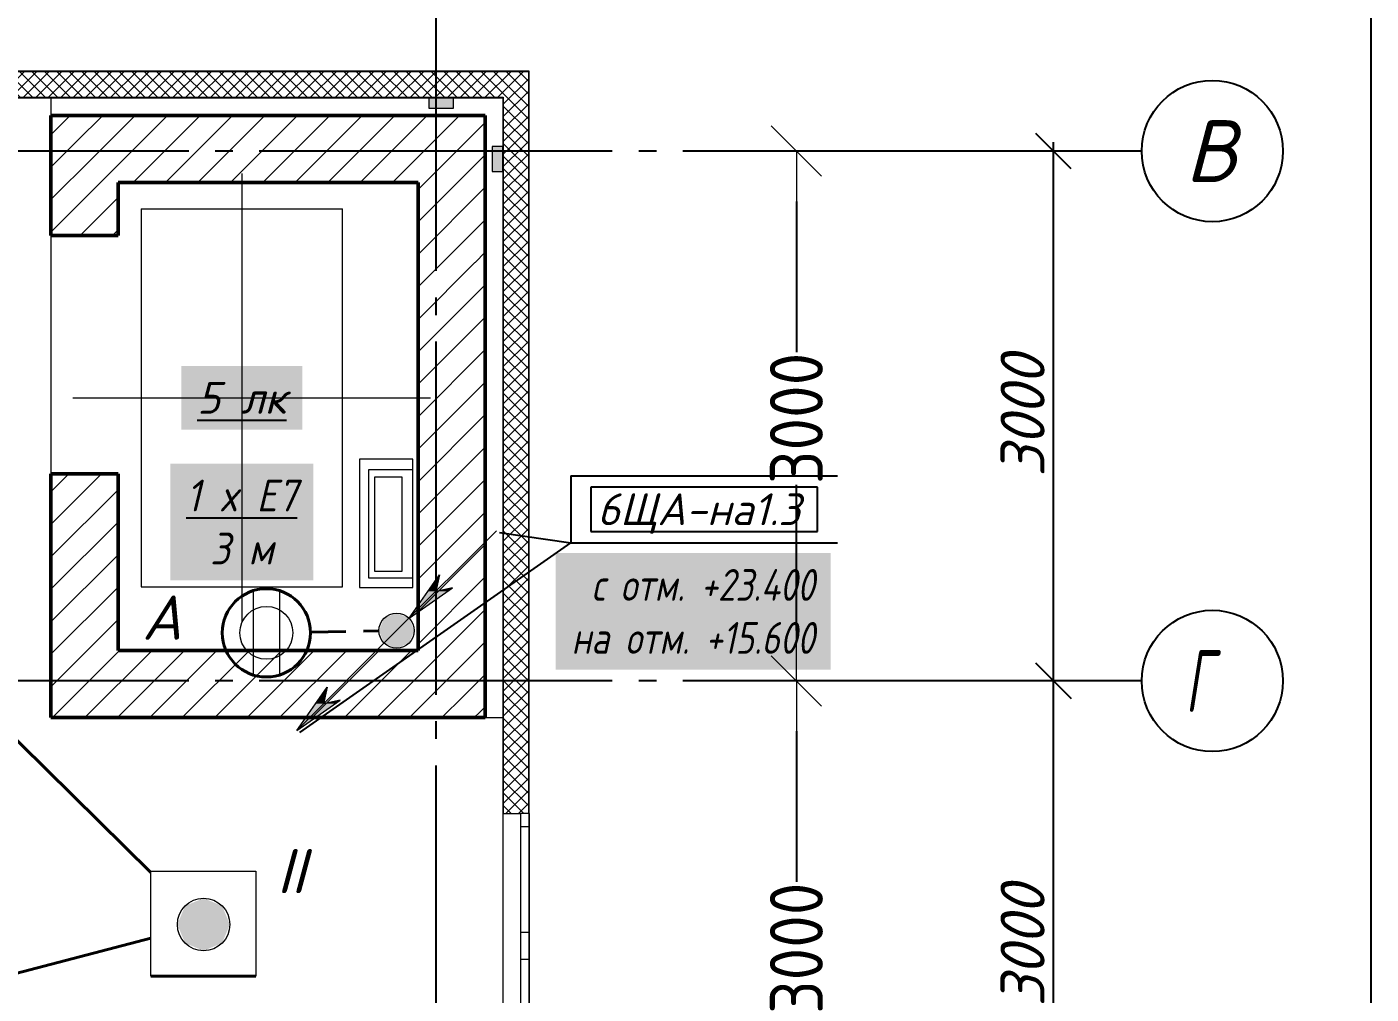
# Model space of a CAD drawing. Header units: millimetres. Extents: x 0 to 1093, y 0 to 420.
# Drawn here: x 561 to 637.2, y 261.9 to 316.6 of the extents above; entities that cross this region are included whole.
import ezdxf

# ---------------------------------------------------------------- set-up
doc = ezdxf.new("R2010")
doc.units = ezdxf.units.MM
for name, pattern in [('JIS_02_2.0', [3, 2, -1]), ('ГОСТ 2.303 5', [24, 20, -1.5, 1, -1.5]), ('СПКБ-0000-000-АР#006$0$Ashe', [300, 200, -100])]:
    doc.linetypes.add(name, pattern=pattern)
for name, color, linetype in [('Viewport1ForCustomObjects_0', 7, 'Continuous'), ('Viewport2ForCustomObjects_0', 7, 'Continuous'), ('СПКБ-0000-000-АР#006$0$Двери ArchiCAD', 7, 'Continuous'), ('СПКБ-0000-000-АР#006$0$Окна ArchiCAD', 7, 'Continuous'), ('СПКБ-0000-000-АР#006$0$Перекрытие новые', 7, 'Continuous'), ('СПКБ-0000-000-АР#006$0$Стены', 7, 'Continuous'), ('СПКБ-0000-000-АР#006$0$Фахверк', 7, 'Continuous'), ('Строительные оси', 7, 'Continuous'), ('ЭО_АВАРИЙНОЕ ОСВЕЩЕНИЕ', 7, 'Continuous'), ('ЭО_РАБОЧЕЕ ОСВЕЩЕНИЕ', 7, 'Continuous'), ('ЭС', 7, 'Continuous')]:
    doc.layers.add(name, color=color, linetype=linetype)
for name, color, linetype, lineweight, true_color in [('СПКБ-0000-000-АР#006$0$Двери ArchiCAD_Ном._пера__58', 7, 'Continuous', 50, 0xdf0000), ('СПКБ-0000-000-АР#006$0$Окна ArchiCAD_Ном._пера__68', 7, 'Continuous', 20, 0xfd4435), ('СПКБ-0000-000-АР#006$0$Перекрытие новые_Ном._пера__161', 7, 'Continuous', 13, 0xe11606), ('СПКБ-0000-000-АР#006$0$Стены_Ном._пера__58', 7, 'Continuous', 50, 0xdf0000), ('СПКБ-0000-000-АР#006$0$Стены_Ном._пера__68', 7, 'Continuous', 20, 0xfd4435), ('СПКБ-0000-000-АР#006$0$Фахверк_Ном._пера__102', 7, 'Continuous', 13, 0xcccccc)]:
    doc.layers.add(name, color=color, linetype=linetype, lineweight=lineweight, true_color=true_color)
for name, color, linetype, lineweight in [('СПКБ-0000-000-АР#006$0$Лифты_Ном._пера__120', 7, 'Continuous', 13), ('СПКБ-0000-000-АР#006$0$Лифты_Ном._пера__20', 1, 'Continuous', 20), ('СПКБ-0000-000-АР#006$0$Окна ArchiCAD_Ном._пера__6', 5, 'Continuous', 9), ('СПКБ-0000-000-АР#006$0$Стены_Ном._пера__20', 1, 'Continuous', 20), ('СПКБ-0000-000-АР#006$0$Фахверк_Ном._пера__1', 7, 'Continuous', 13)]:
    doc.layers.add(name, color=color, linetype=linetype, lineweight=lineweight)
doc.styles.add('1.8', font='isocpeui.ttf', dxfattribs={"height": 1.8})
doc.styles.add('2.5', font='isocpeui.ttf')
doc.styles.add('CustomTextStyle37', font='isocpeui.ttf', dxfattribs={"width": 0.592798, "height": 3.5})
doc.styles.add('CustomTextStyle43', font='isocpeui.ttf', dxfattribs={"width": 0.987755, "height": 3.5})
doc.styles.add('CustomTextStyle79', font='isocpeui.ttf', dxfattribs={"width": 0.987755, "height": 1.8})
doc.styles.add('СПКБ-0000-000-АР#006$0$СГЕНЕРИР_СТИЛЬ_3', font='isocp.shx')
doc.dimstyles.new('ISO-100', dxfattribs={"dimtxt": 2.5, "dimasz": 2, "dimexe": 0.5, "dimexo": 0.5, "dimgap": 0.5, "dimtad": 1, "dimdec": 0, "dimlfac": 100, "dimzin": 0, "dimdsep": 46, "dimtxsty": '2.5', "dimblk": 'OBLIQUE', "dimcen": 0, "dimdle": 0.5, "dimclrd": 3, "dimclre": 3, "dimadec": 0, "dimazin": 0, "dimtfac": 1, "dimtdec": 0, "dimtmove": 0, "dimatfit": 1, "dimfxl": 1, "dimtolj": 1, "dimtzin": 0, "dimlwd": -1, "dimarcsym": 0})
doc.dimstyles.new('СПКБ-0000-000-АР#006$0$СГЕНЕРИР_СТИЛЬ__2', dxfattribs={"dimtxt": 300, "dimasz": 285, "dimexe": 0.18, "dimexo": 0, "dimgap": 0.09, "dimtad": 1, "dimdec": 0, "dimzin": 0, "dimdsep": 46, "dimtxsty": 'СПКБ-0000-000-АР#006$0$СГЕНЕРИР_СТИЛЬ_3', "dimblk": 'СПКБ-0000-000-АР#006$0$ARROWHEAD_6', "dimblk1": 'СПКБ-0000-000-АР#006$0$ARROWHEAD_6', "dimblk2": 'СПКБ-0000-000-АР#006$0$ARROWHEAD_6', "dimcen": 0.09, "dimclrd": 256, "dimclre": 256, "dimclrt": 6, "dimadec": 0, "dimazin": 0, "dimtfac": 1, "dimtdec": 4, "dimtmove": 0, "dimatfit": 3, "dimfxl": 1, "dimtolj": 1, "dimtzin": 0, "dimarcsym": 0})
pattern_1 = [(45, (0, 0), (-35.35534, 35.35534), []), (135, (0, 0), (35.35534, 35.35534), [])]
pattern_2 = [(45, (0, 0), (-91.9239, 91.9239), [])]

# ---------------------------------------------------------------- blocks, each defined once
blk = doc.blocks.new('_Oblique')
at = {"color": 0, "linetype": 'ByBlock', "lineweight": -2}
blk.add_line((-0.5, -0.5), (0.5, 0.5), dxfattribs=at)
blk = doc.blocks.new('*D365')
at = {"layer": 'Defpoints', "color": 0, "ltscale": 100, "transparency": 16777216}
for p in [(619.188, 279.586), (624.188, 279.586), (624.188, 249.586)]:
    blk.add_point(p, dxfattribs=at)
at = {"layer": 'Строительные оси', "color": 3, "lineweight": -2, "ltscale": 100, "transparency": 16777216}
for p, q in [((623.688, 279.586), (618.688, 279.586)), ((623.688, 249.586), (618.688, 249.586))]:
    blk.add_line(p, q, dxfattribs=at)
at = {"layer": 'Строительные оси', "color": 3, "ltscale": 100, "transparency": 16777216}
blk.add_line((619.188, 249.086), (619.188, 280.086), dxfattribs=at)
at = {"layer": 'Строительные оси', "color": 3, "ltscale": 100, "transparency": 16777216, "xscale": 2, "yscale": 2, "zscale": 2}
for p, rotation in [((619.188, 279.586), 90), ((619.188, 249.586), 270)]:
    blk.add_blockref('_Oblique', p, dxfattribs=dict(at, rotation=rotation))
at = {"layer": 'Строительные оси', "color": 0, "ltscale": 100, "transparency": 16777216, "insert": (617.438, 264.586), "char_height": 2.5, "attachment_point": 5, "rotation": 90, "style": '2.5'}
blk.add_mtext('\\A1;3000', dxfattribs=at)
blk = doc.blocks.new('*D366')
at = {"layer": 'Defpoints', "color": 0, "ltscale": 100, "transparency": 16777216}
for p in [(619.188, 309.586), (624.188, 309.586), (624.188, 279.586)]:
    blk.add_point(p, dxfattribs=at)
at = {"layer": 'Строительные оси', "color": 3, "ltscale": 100, "transparency": 16777216}
blk.add_line((619.188, 279.086), (619.188, 310.086), dxfattribs=at)
at = {"layer": 'Строительные оси', "color": 3, "lineweight": -2, "ltscale": 100, "transparency": 16777216}
for p, q in [((623.688, 309.586), (618.688, 309.586)), ((623.688, 279.586), (618.688, 279.586))]:
    blk.add_line(p, q, dxfattribs=at)
at = {"layer": 'Строительные оси', "color": 3, "ltscale": 100, "transparency": 16777216, "xscale": 2, "yscale": 2, "zscale": 2}
for p, rotation in [((619.188, 309.586), 90), ((619.188, 279.586), 270)]:
    blk.add_blockref('_Oblique', p, dxfattribs=dict(at, rotation=rotation))
at = {"layer": 'Строительные оси', "color": 0, "ltscale": 100, "transparency": 16777216, "insert": (617.438, 294.586), "char_height": 2.5, "attachment_point": 5, "rotation": 90, "style": '2.5'}
blk.add_mtext('\\A1;3000', dxfattribs=at)
blk = doc.blocks.new('*E373')
at = {"layer": 'Строительные оси', "color": 3, "linetype": 'ГОСТ 2.303 5', "lineweight": 25}
for p, q in [((246.431, 202.072), (246.431, -45.143)), ((280.431, 188.857), (-283.569, 188.857)), ((286.431, 188.857), (280.431, 188.857)), ((280.431, 158.857), (-283.569, 158.857)), ((286.431, 158.857), (280.431, 158.857))]:
    blk.add_line(p, q, dxfattribs=at)
at = {"layer": 'Строительные оси', "color": 3, "linetype": 'Continuous', "lineweight": 25}
for centre in [(290.431, 188.857), (290.431, 158.857)]:
    blk.add_circle(centre, 4, dxfattribs=at)
at = {"layer": 'ЭО_АВАРИЙНОЕ ОСВЕЩЕНИЕ', "color": 7, "lineweight": 0}
for p, q in [((249.87, 167.359), (244.213, 161.703)), ((244.92, 162.41), (246.641, 164.867)), ((246.641, 164.867), (246.436, 163.925)), ((244.92, 162.41), (247.378, 164.13)), ((247.378, 164.13), (246.436, 163.925)), ((244.213, 161.703), (238.556, 156.046)), ((238.556, 156.046), (240.277, 158.503)), ((240.277, 158.503), (240.072, 157.561)), ((238.556, 156.046), (241.014, 157.766)), ((241.014, 157.766), (240.072, 157.561))]:
    blk.add_line(p, q, dxfattribs=at)
at = {"layer": 'ЭО_АВАРИЙНОЕ ОСВЕЩЕНИЕ', "color": 1, "linetype": 'JIS_02_2.0', "lineweight": 40}
blk.add_line((239.334, 161.621), (243.213, 161.686), dxfattribs=at)
at = {"layer": 'ЭО_АВАРИЙНОЕ ОСВЕЩЕНИЕ', "color": 7, "lineweight": 0}
for points in [[(236.085, 163.965), (236.085, 159.195)], [(237.585, 163.965), (237.585, 159.195)]]:
    blk.add_lwpolyline(points, dxfattribs=at)
at = {"layer": 'ЭО_АВАРИЙНОЕ ОСВЕЩЕНИЕ', "color": 1, "lineweight": 40}
blk.add_circle((236.835, 161.58), 2.5, dxfattribs=at)
at = {"layer": 'ЭО_АВАРИЙНОЕ ОСВЕЩЕНИЕ', "color": 7, "lineweight": 0}
for centre, radius in [((236.835, 161.58), 1.5), ((244.213, 161.703), 1)]:
    blk.add_circle(centre, radius, dxfattribs=at)
at = {"layer": 'ЭО_АВАРИЙНОЕ ОСВЕЩЕНИЕ', "color": 1, "lineweight": 0}
for points in [[(246.641, 164.867), (246.125, 164.13), (246.481, 164.13)], [(245.982, 163.925), (246.436, 163.925), (244.92, 162.41)], [(246.436, 163.925), (247.085, 163.925), (244.92, 162.41)], [(246.125, 164.13), (245.982, 163.925), (246.436, 163.925)], [(246.125, 164.13), (246.481, 164.13), (246.436, 163.925)], [(247.378, 164.13), (246.436, 163.925), (247.085, 163.925)], [(240.277, 158.503), (239.761, 157.766), (240.117, 157.766)], [(239.761, 157.766), (239.618, 157.561), (240.072, 157.561)], [(239.761, 157.766), (240.117, 157.766), (240.072, 157.561)], [(241.014, 157.766), (240.072, 157.561), (240.721, 157.561)], [(239.618, 157.561), (240.072, 157.561), (238.556, 156.046)], [(240.072, 157.561), (240.721, 157.561), (238.556, 156.046)]]:
    blk.add_solid(points, dxfattribs=at)
at = {"layer": 'ЭО_АВАРИЙНОЕ ОСВЕЩЕНИЕ', "color": 1, "lineweight": 40}
for points in [[(243.506, 162.41), (243.213, 161.703), (245.213, 161.703)], [(244.213, 162.703), (243.506, 162.41), (244.92, 162.41)], [(243.506, 162.41), (244.92, 162.41), (245.213, 161.703)], [(243.213, 161.703), (243.506, 160.995), (244.92, 160.995)], [(243.213, 161.703), (245.213, 161.703), (244.92, 160.995)], [(243.506, 160.995), (244.92, 160.995), (244.213, 160.703)]]:
    blk.add_solid(points, dxfattribs=at)
at = {"layer": 'ЭО_РАБОЧЕЕ ОСВЕЩЕНИЕ', "color": 5, "lineweight": 40}
for p, q in [((206.481, 171.434), (230.284, 148.012)), ((186.379, 132.847), (230.284, 144.288)), ((236.234, 142.143), (230.284, 142.143))]:
    blk.add_line(p, q, dxfattribs=at)
at = {"layer": 'ЭО_РАБОЧЕЕ ОСВЕЩЕНИЕ', "color": 7, "lineweight": 0}
for p, q in [((230.284, 148.093), (236.234, 148.093)), ((230.284, 142.143), (230.284, 148.093)), ((236.234, 148.093), (236.234, 142.143))]:
    blk.add_line(p, q, dxfattribs=at)
blk.add_circle((233.277, 145.068), 1.488, dxfattribs=at)
at = {"layer": 'ЭО_РАБОЧЕЕ ОСВЕЩЕНИЕ', "color": 5, "lineweight": 0}
for points in [[(233.277, 146.555), (232.225, 146.119), (234.329, 146.119)], [(232.225, 146.119), (231.789, 145.068), (234.764, 145.068)], [(232.225, 146.119), (234.329, 146.119), (234.764, 145.068)], [(231.789, 145.068), (232.225, 144.016), (234.329, 144.016)], [(231.789, 145.068), (234.764, 145.068), (234.329, 144.016)], [(232.225, 144.016), (234.329, 144.016), (233.277, 143.58)]]:
    blk.add_solid(points, dxfattribs=at)
at = {"layer": 'Строительные оси', "linetype": 'Continuous', "lineweight": 25}
for s, style, width, p in [('В', 'CustomTextStyle43', 0.987755, (288.891, 187.107)), ('Г', 'CustomTextStyle37', 0.592798, (288.903, 157.107))]:
    blk.add_text(s, height=3.5, dxfattribs=dict(at, style=style, width=width)).set_placement(p)
blk = doc.blocks.new('СПКБ-0000-000-АР#006$0$Перекрытие_1', base_point=(-24406.7, 20246.8))
at = {"layer": 'СПКБ-0000-000-АР#006$0$Перекрытие новые_Ном._пера__161', "color": 12, "linetype": 'Continuous', "lineweight": 13, "true_color": 0xe11606, "flags": 128}
blk.add_lwpolyline([(-17959.4, 25285.7), (17852.9, 25289.2), (17852.9, 19187.9), (22461.7, 19187.9), (22461.7, 18544.1), (22461.7, 17594.1), (22461.7, 15678), (25022.7, 15678), (25022.7, 12760.6), (19944.2, 12760.6), (19944.2, 10010.9), (25022.7, 10010.9), (25022.7, 7088.5), (22462, 7088.5), (22462, 5173.8), (22462, 4223.8), (22462, 3576.5), (17852.7, 3576.5), (17852.9, -2527.3), (5824.2, -2528.1), (-24406.7, -2530.3)], dxfattribs=at)
blk = doc.blocks.new('СПКБ-0000-000-АР#006$0$Двустворчатое Окно 19')
at = {"layer": 'СПКБ-0000-000-АР#006$0$Окна ArchiCAD_Ном._пера__6', "color": 5, "linetype": 'Continuous', "lineweight": 9}
for p, q in [((-747, 100), (747, 100)), ((-750, 0), (-675, 0)), ((-675, 0), (-675, -50)), ((-675, 0), (-75, 0)), ((-75, -50), (-75, 0)), ((-75, 0), (0, 0)), ((0, 0), (75, 0)), ((75, 0), (75, -50)), ((75, 0), (675, 0)), ((675, -50), (675, 0)), ((675, 0), (750, 0)), ((-750, -50), (750, -50)), ((-675, -50), (-750, -50)), ((-75, -50), (-675, -50)), ((0, -50), (-75, -50)), ((75, -50), (0, -50)), ((675, -50), (75, -50)), ((750, -50), (675, -50))]:
    blk.add_line(p, q, dxfattribs=at)
at = {"layer": 'СПКБ-0000-000-АР#006$0$Окна ArchiCAD_Ном._пера__68', "color": 20, "linetype": 'Continuous', "lineweight": 20, "true_color": 0xfd4435}
for p, q in [((-750, -47), (-750, 0)), ((750, -47), (750, 0)), ((-750, -50), (-750, -47)), ((750, -50), (750, -47))]:
    blk.add_line(p, q, dxfattribs=at)
blk = doc.blocks.new('СПКБ-0000-000-АР#006$0$Стена_3', base_point=(25022.7, 19187.9))
at = {"layer": 'СПКБ-0000-000-АР#006$0$Стены_Ном._пера__68', "linetype": 'Continuous', "lineweight": 20, "true_color": 0xfd4435}
for points in [[(17893.1, 19334.9), (18633.1, 19334.9), (18633.1, 19337.9), (17893.1, 19337.9)], [(18633.1, 19187.9), (18636.1, 19187.9), (18636.1, 19287.9), (18633.1, 19287.9), (18633.1, 19190.9)], [(20130.1, 19187.9), (20133.1, 19187.9), (20133.1, 19190.9), (20133.1, 19287.9), (20130.1, 19287.9)], [(20133.1, 19334.9), (25169.7, 19334.9), (25172.7, 19337.9), (20133.1, 19337.9)], [(18633.1, 19190.9), (17893.1, 19190.9), (17893.1, 19187.9), (18633.1, 19187.9)], [(25025.7, 19190.9), (20133.1, 19190.9), (20133.1, 19187.9), (25022.7, 19187.9)]]:
    blk.add_hatch(color=20, dxfattribs=at).paths.add_polyline_path(points)
h = blk.add_hatch(dxfattribs=at)
h.set_pattern_fill('СЕТКА_5X5_ДИАГОНАЛЬНАЯ', color=20, style=0, pattern_type=2)
h.set_pattern_definition(pattern_1)
h.paths.add_polyline_path([(17893.1, 19190.9), (18633.1, 19190.9), (18633.1, 19287.9), (18633.1, 19334.9), (17893.1, 19334.9)])
h = blk.add_hatch(dxfattribs=at)
h.set_pattern_fill('СЕТКА_5X5_ДИАГОНАЛЬНАЯ', color=20, style=0, pattern_type=2)
h.set_pattern_definition(pattern_1)
h.paths.add_polyline_path([(25169.7, 19334.9), (20133.1, 19334.9), (20133.1, 19287.9), (20133.1, 19190.9), (25025.7, 19190.9)])
at = {"layer": 'СПКБ-0000-000-АР#006$0$Стены_Ном._пера__68', "color": 20, "linetype": 'Continuous', "lineweight": 20, "true_color": 0xfd4435}
for p, q in [((18633.1, 19334.9), (17893.1, 19334.9)), ((18633.1, 19337.9), (18633.1, 19334.9)), ((18633.1, 19334.9), (18633.1, 19287.9)), ((18633.1, 19287.9), (18636.1, 19287.9)), ((18633.1, 19190.9), (18633.1, 19287.9)), ((18636.1, 19287.9), (18636.1, 19187.9)), ((20130.1, 19287.9), (20130.1, 19187.9)), ((20133.1, 19287.9), (20130.1, 19287.9)), ((20133.1, 19337.9), (20133.1, 19334.9)), ((25169.7, 19334.9), (20133.1, 19334.9)), ((20133.1, 19334.9), (20133.1, 19287.9)), ((20133.1, 19190.9), (20133.1, 19287.9)), ((17893.1, 19190.9), (18633.1, 19190.9)), ((18633.1, 19187.9), (18636.1, 19187.9)), ((20133.1, 19187.9), (20130.1, 19187.9)), ((20133.1, 19190.9), (25025.7, 19190.9))]:
    blk.add_line(p, q, dxfattribs=at)
at = {"layer": 'СПКБ-0000-000-АР#006$0$Стены_Ном._пера__68', "color": 20, "linetype": 'Continuous', "lineweight": 20, "true_color": 0xfd4435, "flags": 128}
for points in [[(18633.1, 19337.9), (17893.1, 19337.9)], [(17893.1, 19337.9), (17893.1, 19187.9)], [(25172.7, 19337.9), (20133.1, 19337.9)], [(17893.1, 19187.9), (18633.1, 19187.9)], [(20133.1, 19187.9), (25022.7, 19187.9)]]:
    blk.add_lwpolyline(points, dxfattribs=at)
at = {"layer": 'СПКБ-0000-000-АР#006$0$Окна ArchiCAD', "color": 5, "linetype": 'Continuous', "lineweight": 9, "xscale": -1, "zscale": 1000, "rotation": 180}
blk.add_blockref('СПКБ-0000-000-АР#006$0$Двустворчатое Окно 19', (19383.1, 19287.9), dxfattribs=at)
blk = doc.blocks.new('СПКБ-0000-000-АР#006$0$Стена_5', base_point=(25022.7, 3584))
at = {"layer": 'СПКБ-0000-000-АР#006$0$Стены_Ном._пера__68', "linetype": 'Continuous', "lineweight": 20, "true_color": 0xfd4435}
h = blk.add_hatch(dxfattribs=at)
h.set_pattern_fill('СЕТКА_5X5_ДИАГОНАЛЬНАЯ', color=20, style=0, pattern_type=2)
h.set_pattern_definition(pattern_1)
h.paths.add_polyline_path([(25025.7, 19190.9), (25025.7, 18910.7), (25169.7, 18910.7), (25169.7, 19334.9)])
for points in [[(25172.7, 18910.7), (25172.7, 19337.9), (25169.7, 19334.9), (25169.7, 18910.7)], [(25022.7, 19187.9), (25022.7, 18910.7), (25025.7, 18910.7), (25025.7, 19190.9)], [(25025.7, 18910.7), (25023.1, 18910.7), (25023.1, 18770.7), (25025.7, 18770.7)], [(25172.7, 18770.7), (25172.7, 18910.7), (25169.7, 18910.7), (25169.7, 18770.7)], [(25022.7, 18770.7), (25022.7, 15135.7), (25025.7, 15135.7), (25025.7, 18770.7)], [(25169.7, 18770.7), (25169.7, 15135.7), (25172.7, 15135.7), (25172.7, 18770.7)], [(25022.7, 15135.7), (25022.7, 15132.7), (25122.7, 15132.7), (25122.7, 15135.7), (25025.7, 15135.7)]]:
    blk.add_hatch(color=20, dxfattribs=at).paths.add_polyline_path(points)
h = blk.add_hatch(dxfattribs=at)
h.set_pattern_fill('СЕТКА_5X5_ДИАГОНАЛЬНАЯ', color=20, style=0, pattern_type=2)
h.set_pattern_definition(pattern_1)
h.paths.add_polyline_path([(25169.7, 18770.7), (25169.7, 18910.7), (25025.7, 18910.7), (25025.7, 18770.7)])
h = blk.add_hatch(dxfattribs=at)
h.set_pattern_fill('СЕТКА_5X5_ДИАГОНАЛЬНАЯ', color=20, style=0, pattern_type=2)
h.set_pattern_definition(pattern_1)
h.paths.add_polyline_path([(25025.7, 15135.7), (25122.7, 15135.7), (25169.7, 15135.7), (25169.7, 18770.7), (25025.7, 18770.7)])
at = {"layer": 'СПКБ-0000-000-АР#006$0$Стены_Ном._пера__68', "color": 20, "linetype": 'Continuous', "lineweight": 20, "true_color": 0xfd4435}
for p, q in [((25169.7, 18910.7), (25169.7, 19334.9)), ((25025.7, 19190.9), (25025.7, 18910.7)), ((25025.7, 18910.7), (25025.7, 18770.7)), ((25169.7, 18770.7), (25169.7, 18910.7)), ((25025.7, 18770.7), (25025.7, 15135.7)), ((25169.7, 15135.7), (25169.7, 18770.7)), ((25022.7, 15135.7), (25022.7, 15132.7)), ((25122.7, 15132.7), (25022.7, 15132.7)), ((25025.7, 15135.7), (25122.7, 15135.7)), ((25122.7, 15135.7), (25122.7, 15132.7)), ((25169.7, 15135.7), (25122.7, 15135.7)), ((25172.7, 15135.7), (25169.7, 15135.7))]:
    blk.add_line(p, q, dxfattribs=at)
at = {"layer": 'СПКБ-0000-000-АР#006$0$Стены_Ном._пера__68', "color": 20, "linetype": 'Continuous', "lineweight": 20, "true_color": 0xfd4435, "flags": 128}
for points in [[(25172.7, 15135.7), (25172.7, 19337.9)], [(25022.7, 19187.9), (25022.7, 18910.7)], [(25022.7, 18770.7), (25022.7, 15135.7)]]:
    blk.add_lwpolyline(points, dxfattribs=at)
at = {"layer": 'СПКБ-0000-000-АР#006$0$Окна ArchiCAD', "color": 5, "linetype": 'Continuous', "lineweight": 9, "xscale": -1, "zscale": 1000, "rotation": 90}
blk.add_blockref('СПКБ-0000-000-АР#006$0$Двустворчатое Окно 19', (25122.7, 14385.7), dxfattribs=at)
blk = doc.blocks.new('СПКБ-0000-000-АР#006$0$Стена_12', base_point=(24542.7, 18707.9))
at = {"layer": 'СПКБ-0000-000-АР#006$0$Стены_Ном._пера__20', "linetype": 'Continuous', "lineweight": 20}
h = blk.add_hatch(dxfattribs=at)
h.set_pattern_fill('КИРПИЧ_ОБЫКНОВЕННЫЙ', color=1, style=0, pattern_type=2)
h.set_pattern_definition(pattern_2)
h.paths.add_polyline_path([(24922.7, 19087.9), (22462.7, 19087.9), (22842.7, 18707.9), (24542.7, 18707.9)])
at = {"layer": 'СПКБ-0000-000-АР#006$0$Стены_Ном._пера__58', "color": 12, "linetype": 'Continuous', "lineweight": 50, "true_color": 0xdf0000, "flags": 128}
for points in [[(24922.7, 19087.9), (22462.7, 19087.9)], [(22842.7, 18707.9), (24542.7, 18707.9)]]:
    blk.add_lwpolyline(points, dxfattribs=at)
blk = doc.blocks.new('СПКБ-0000-000-АР#006$0$Простой Проем Двери')
at = {"layer": 'СПКБ-0000-000-АР#006$0$Двери ArchiCAD_Ном._пера__58', "color": 12, "linetype": 'Continuous', "lineweight": 50, "true_color": 0xdf0000}
for p, q in [((-675, -380), (-675, 0)), ((675, -380), (675, 0))]:
    blk.add_line(p, q, dxfattribs=at)
blk = doc.blocks.new('СПКБ-0000-000-АР#006$0$Стена_13', base_point=(22842.7, 18707.9))
at = {"layer": 'СПКБ-0000-000-АР#006$0$Стены_Ном._пера__20', "linetype": 'Continuous', "lineweight": 20}
h = blk.add_hatch(dxfattribs=at)
h.set_pattern_fill('КИРПИЧ_ОБЫКНОВЕННЫЙ', color=1, style=0, pattern_type=2)
h.set_pattern_definition(pattern_2)
h.paths.add_polyline_path([(22462.7, 18407.9), (22842.7, 18407.9), (22842.7, 18707.9), (22462.7, 19087.9)])
h = blk.add_hatch(dxfattribs=at)
h.set_pattern_fill('КИРПИЧ_ОБЫКНОВЕННЫЙ', color=1, style=0, pattern_type=2)
h.set_pattern_definition(pattern_2)
h.paths.add_polyline_path([(22462.7, 15678), (22842.7, 16058), (22842.7, 17057.9), (22462.7, 17057.9)])
at = {"layer": 'СПКБ-0000-000-АР#006$0$Стены_Ном._пера__58', "color": 12, "linetype": 'Continuous', "lineweight": 50, "true_color": 0xdf0000, "flags": 128}
for points in [[(22462.7, 19087.9), (22462.7, 18407.9)], [(22842.7, 18407.9), (22842.7, 18707.9)], [(22462.7, 17057.9), (22462.7, 15678)], [(22842.7, 16058), (22842.7, 17057.9)]]:
    blk.add_lwpolyline(points, dxfattribs=at)
at = {"layer": 'СПКБ-0000-000-АР#006$0$Двери ArchiCAD', "color": 21, "linetype": 'Continuous', "lineweight": 18, "true_color": 0xff9955, "xscale": -1, "zscale": 1000, "rotation": 90}
blk.add_blockref('СПКБ-0000-000-АР#006$0$Простой Проем Двери', (22462.7, 17732.9), dxfattribs=at)
blk = doc.blocks.new('СПКБ-0000-000-АР#006$0$Стена_14', base_point=(22842.7, 16058))
at = {"layer": 'СПКБ-0000-000-АР#006$0$Стены_Ном._пера__20', "linetype": 'Continuous', "lineweight": 20}
h = blk.add_hatch(dxfattribs=at)
h.set_pattern_fill('КИРПИЧ_ОБЫКНОВЕННЫЙ', color=1, style=0, pattern_type=2)
h.set_pattern_definition(pattern_2)
h.paths.add_polyline_path([(22462.7, 15678), (24922.7, 15678), (24542.7, 16058), (22842.7, 16058)])
at = {"layer": 'СПКБ-0000-000-АР#006$0$Стены_Ном._пера__58', "color": 12, "linetype": 'Continuous', "lineweight": 50, "true_color": 0xdf0000, "flags": 128}
for points in [[(24542.7, 16058), (22842.7, 16058)], [(22462.7, 15678), (24922.7, 15678)]]:
    blk.add_lwpolyline(points, dxfattribs=at)
blk = doc.blocks.new('СПКБ-0000-000-АР#006$0$Стена_15', base_point=(24542.7, 16058))
at = {"layer": 'СПКБ-0000-000-АР#006$0$Стены_Ном._пера__20', "linetype": 'Continuous', "lineweight": 20}
h = blk.add_hatch(dxfattribs=at)
h.set_pattern_fill('КИРПИЧ_ОБЫКНОВЕННЫЙ', color=1, style=0, pattern_type=2)
h.set_pattern_definition(pattern_2)
h.paths.add_polyline_path([(24922.7, 15678), (24922.7, 18255.7), (24542.7, 18255.7), (24542.7, 16058)])
at = {"layer": 'СПКБ-0000-000-АР#006$0$Стены_Ном._пера__58', "color": 12, "linetype": 'Continuous', "lineweight": 50, "true_color": 0xdf0000, "flags": 128}
for points in [[(24542.7, 18255.7), (24542.7, 16058)], [(24922.7, 15678), (24922.7, 18255.7)]]:
    blk.add_lwpolyline(points, dxfattribs=at)
blk = doc.blocks.new('СПКБ-0000-000-АР#006$0$Стена_72', base_point=(24542.7, 18255.7))
at = {"layer": 'СПКБ-0000-000-АР#006$0$Стены_Ном._пера__20', "linetype": 'Continuous', "lineweight": 20}
h = blk.add_hatch(dxfattribs=at)
h.set_pattern_fill('КИРПИЧ_ОБЫКНОВЕННЫЙ', color=1, style=0, pattern_type=2)
h.set_pattern_definition(pattern_2)
h.paths.add_polyline_path([(24922.7, 18255.7), (24922.7, 19087.9), (24542.7, 18707.9), (24542.7, 18255.7)])
at = {"layer": 'СПКБ-0000-000-АР#006$0$Стены_Ном._пера__58', "color": 12, "linetype": 'Continuous', "lineweight": 50, "true_color": 0xdf0000, "flags": 128}
for points in [[(24922.7, 18255.7), (24922.7, 19087.9)], [(24542.7, 18707.9), (24542.7, 18255.7)]]:
    blk.add_lwpolyline(points, dxfattribs=at)
blk = doc.blocks.new('СПКБ-0000-000-АР#006$0$ARROWHEAD_6')
at = {"color": 0, "linetype": 'Continuous', "lineweight": 0}
for p, q in [((-0.5, -0.5), (0.5, 0.5)), ((0, 0), (-1, 0))]:
    blk.add_line(p, q, dxfattribs=at)
blk = doc.blocks.new('*D370')
at = {"color": 161, "linetype": 'Continuous', "lineweight": -2, "true_color": 0x40a5ff, "transparency": 16777216}
for p, q in [((619.161, 279.586), (604.621, 279.586)), ((604.623, 276.736), (604.623, 268.203)), ((604.623, 252.436), (604.623, 260.698)), ((619.161, 249.586), (604.621, 249.586))]:
    blk.add_line(p, q, dxfattribs=at)
at = {"layer": 'Defpoints', "color": 0, "linetype": 'Continuous', "transparency": 16777216}
for p in [(604.623, 279.586), (619.161, 279.586), (619.161, 249.586)]:
    blk.add_point(p, dxfattribs=at)
at = {"color": 161, "linetype": 'Continuous', "lineweight": -2, "true_color": 0x40a5ff, "transparency": 16777216, "xscale": 2.85, "yscale": 2.85, "zscale": 2.85}
for p, rotation in [((604.623, 279.586), 90), ((604.623, 249.586), 270)]:
    blk.add_blockref('СПКБ-0000-000-АР#006$0$ARROWHEAD_6', p, dxfattribs=dict(at, rotation=rotation))
at = {"color": 6, "linetype": 'Continuous', "lineweight": 25, "transparency": 16777216, "insert": (604.623, 264.451), "char_height": 3, "attachment_point": 5, "rotation": 90, "style": 'СПКБ-0000-000-АР#006$0$СГЕНЕРИР_СТИЛЬ_3'}
blk.add_mtext('\\A1;3000', dxfattribs=at)
blk = doc.blocks.new('*D371')
at = {"color": 161, "linetype": 'Continuous', "lineweight": -2, "true_color": 0x40a5ff, "transparency": 16777216}
for p, q in [((619.161, 309.586), (604.621, 309.586)), ((604.623, 306.736), (604.623, 298.203)), ((604.623, 282.436), (604.623, 290.698)), ((619.161, 279.586), (604.621, 279.586))]:
    blk.add_line(p, q, dxfattribs=at)
at = {"layer": 'Defpoints', "color": 0, "linetype": 'Continuous', "transparency": 16777216}
for p in [(604.623, 309.586), (619.161, 309.586), (619.161, 279.586)]:
    blk.add_point(p, dxfattribs=at)
at = {"color": 161, "linetype": 'Continuous', "lineweight": -2, "true_color": 0x40a5ff, "transparency": 16777216, "xscale": 2.85, "yscale": 2.85, "zscale": 2.85}
for p, rotation in [((604.623, 309.586), 90), ((604.623, 279.586), 270)]:
    blk.add_blockref('СПКБ-0000-000-АР#006$0$ARROWHEAD_6', p, dxfattribs=dict(at, rotation=rotation))
at = {"color": 6, "linetype": 'Continuous', "lineweight": 25, "transparency": 16777216, "insert": (604.623, 294.451), "char_height": 3, "attachment_point": 5, "rotation": 90, "style": 'СПКБ-0000-000-АР#006$0$СГЕНЕРИР_СТИЛЬ_3'}
blk.add_mtext('\\A1;3000', dxfattribs=at)
blk = doc.blocks.new('СПКБ-0000-000-АР#006$0$Колонна_83', base_point=(24993.1, 18840.7))
at = {"layer": 'СПКБ-0000-000-АР#006$0$Фахверк_Ном._пера__102', "linetype": 'Continuous', "lineweight": 13, "true_color": 0xcccccc}
blk.add_hatch(color=254, dxfattribs=at).paths.add_polyline_path([(25023.1, 18770.7), (25023.1, 18910.7), (24963.1, 18910.7), (24963.1, 18770.7)])
at = {"layer": 'СПКБ-0000-000-АР#006$0$Фахверк_Ном._пера__1', "color": 7, "linetype": 'Continuous', "lineweight": 13, "flags": 128}
blk.add_lwpolyline([(25023.1, 18770.7), (25023.1, 18910.7), (24963.1, 18910.7), (24963.1, 18770.7)], close=True, dxfattribs=at)
blk = doc.blocks.new('СПКБ-0000-000-АР#006$0$Колонна_84', base_point=(24673.1, 19157.7))
at = {"layer": 'СПКБ-0000-000-АР#006$0$Фахверк_Ном._пера__102', "linetype": 'Continuous', "lineweight": 13, "true_color": 0xcccccc}
blk.add_hatch(color=254, dxfattribs=at).paths.add_polyline_path([(24743.1, 19187.7), (24603.1, 19187.7), (24603.1, 19127.7), (24743.1, 19127.7)])
at = {"layer": 'СПКБ-0000-000-АР#006$0$Фахверк_Ном._пера__1', "color": 7, "linetype": 'Continuous', "lineweight": 13, "flags": 128}
blk.add_lwpolyline([(24743.1, 19187.7), (24603.1, 19187.7), (24603.1, 19127.7), (24743.1, 19127.7)], close=True, dxfattribs=at)
blk = doc.blocks.new('CustomObjectsInViewport1_0')
at = {"layer": 'ЭС'}
for p, q in [((591.836, 291.206), (606.949, 291.206)), ((591.836, 291.206), (591.836, 287.406)), ((587.799, 287.985), (591.836, 287.406)), ((576.485, 276.672), (591.836, 287.406)), ((591.836, 287.406), (594.836, 287.406)), ((591.836, 287.406), (606.949, 287.406))]:
    blk.add_line(p, q, dxfattribs=at)
at = {"layer": 'ЭС', "color": 7, "true_color": 0xffffff}
for p, q in [((605.809, 290.566), (592.976, 290.566)), ((592.976, 290.566), (592.976, 288.046)), ((605.809, 288.046), (605.809, 290.566)), ((592.976, 288.046), (605.809, 288.046)), ((592.976, 288.046), (592.976, 288.046))]:
    blk.add_line(p, q, dxfattribs=at)
at = {"layer": 'ЭС', "style": 'CustomTextStyle79', "width": 0.987755}
blk.add_text('6ЩА-на1.3', height=1.8, dxfattribs=at).set_placement((593.336, 288.406))
blk = doc.blocks.new('*E372')
at = {"layer": 'СПКБ-0000-000-АР#006$0$Лифты_Ном._пера__120', "color": 7, "linetype": 'СПКБ-0000-000-АР#006$0$Ashe', "lineweight": 13}
for p, q in [((481.006, 214.428), (481.006, 189.028)), ((471.433, 201.728), (491.706, 201.728))]:
    blk.add_line(p, q, dxfattribs=at)
at = {"layer": 'СПКБ-0000-000-АР#006$0$Лифты_Ном._пера__20', "color": 1, "linetype": 'Continuous', "lineweight": 20}
for p, q in [((475.306, 212.428), (475.306, 191.028)), ((475.306, 212.428), (486.706, 212.428)), ((486.706, 191.028), (486.706, 212.428)), ((487.685, 198.25), (487.685, 190.983)), ((490.692, 198.25), (487.685, 198.25)), ((490.692, 190.983), (490.692, 198.25)), ((488.193, 197.657), (488.193, 191.534)), ((490.692, 197.657), (488.193, 197.657)), ((490.692, 191.534), (490.692, 197.657)), ((488.532, 197.233), (488.532, 191.915)), ((490.099, 197.233), (488.532, 197.233)), ((490.099, 191.915), (490.099, 197.233)), ((488.193, 191.534), (490.692, 191.534)), ((488.532, 191.915), (490.099, 191.915)), ((475.306, 191.028), (486.706, 191.028)), ((487.685, 190.983), (490.692, 190.983))]:
    blk.add_line(p, q, dxfattribs=at)
at = {"layer": 'СПКБ-0000-000-АР#006$0$Перекрытие новые', "color": 12, "linetype": 'Continuous', "lineweight": 13, "true_color": 0xe11606, "xscale": 0.01, "yscale": 0.01, "zscale": 0.01}
blk.add_blockref('СПКБ-0000-000-АР#006$0$Перекрытие_1', (1.5, 229.311), dxfattribs=at)
at = {"layer": 'СПКБ-0000-000-АР#006$0$Стены', "color": 20, "lineweight": 20, "true_color": 0xfd4435, "xscale": 0.01, "yscale": 0.01, "zscale": 0.01}
for name, p in [('СПКБ-0000-000-АР#006$0$Стена_3', (495.794, 218.723)), ('СПКБ-0000-000-АР#006$0$Стена_5', (495.794, 62.683))]:
    blk.add_blockref(name, p, dxfattribs=at)
at = {"layer": 'СПКБ-0000-000-АР#006$0$Стены', "color": 12, "lineweight": 50, "true_color": 0xdf0000, "xscale": 0.01, "yscale": 0.01, "zscale": 0.01}
for name, p in [('СПКБ-0000-000-АР#006$0$Стена_12', (490.994, 213.923)), ('СПКБ-0000-000-АР#006$0$Стена_13', (473.994, 213.923)), ('СПКБ-0000-000-АР#006$0$Стена_72', (490.994, 209.401)), ('СПКБ-0000-000-АР#006$0$Стена_15', (490.994, 187.423)), ('СПКБ-0000-000-АР#006$0$Стена_14', (473.994, 187.423))]:
    blk.add_blockref(name, p, dxfattribs=at)
at = {"layer": 'СПКБ-0000-000-АР#006$0$Фахверк', "color": 7, "lineweight": 13, "xscale": 0.01, "yscale": 0.01, "zscale": 0.01}
for name, p in [('СПКБ-0000-000-АР#006$0$Колонна_84', (492.299, 218.421)), ('СПКБ-0000-000-АР#006$0$Колонна_83', (495.499, 215.251))]:
    blk.add_blockref(name, p, dxfattribs=at)
at = {"color": 161, "linetype": 'Continuous', "lineweight": 25, "true_color": 0x40a5ff}
for base, p1, p2, picture, middle in [((512.434, 215.701), (526.973, 185.701), (526.973, 215.701), '*D371', (512.434, 200.565)), ((512.434, 185.701), (526.973, 155.701), (526.973, 185.701), '*D370', (512.434, 170.565))]:
    dim = blk.add_linear_dim(base=base, p1=p1, p2=p2, angle=90, dimstyle='СПКБ-0000-000-АР#006$0$СГЕНЕРИР_СТИЛЬ__2', override={"dimscale": 0.01, "dimlfac": 100}, dxfattribs=at)
    dim.commit()
    dim.dimension.update_dxf_attribs({"geometry": picture, "text_midpoint": middle, "dimtype": 160, "text_rotation": 90, "insert": (-92.189, -93.885)})

msp = doc.modelspace()

# ---------------------------------------------------------------- linework, layer by layer
at = {"layer": 'Defpoints', "linetype": 'Continuous'}
msp.add_lwpolyline([(35, 56.586), (637.188, 56.586), (637.188, 400), (35, 400)], close=True, dxfattribs=at)

# ---------------------------------------------------------------- block references
msp.add_blockref('*E372', (92.189, 93.885))
at = {"layer": 'Viewport1ForCustomObjects_0'}
msp.add_blockref('CustomObjectsInViewport1_0', (0, 0), dxfattribs=at)
at = {"layer": 'Viewport2ForCustomObjects_0'}
msp.add_blockref('*E373', (337.756, 120.729), dxfattribs=at)

# ---------------------------------------------------------------- texts
at = {"layer": 'ЭО_АВАРИЙНОЕ ОСВЕЩЕНИЕ', "color": 1, "insert": (568.667, 283.171), "char_height": 2.5, "attachment_point": 5, "style": '2.5'}
msp.add_mtext('А', dxfattribs=at)
at = {"layer": 'ЭО_РАБОЧЕЕ ОСВЕЩЕНИЕ', "char_height": 1.8, "attachment_point": 5, "style": '1.8', "bg_fill": 1, "box_fill_scale": 1.5, "bg_fill_color": 7, "bg_fill_true_color": 16777215, "bg_fill_transparency": 0}
for s, insert in [('{\\L5 лк}', (573.195, 295.613)), ('{\\W0.9;\\L1 x Е7\\P\\l3 м}', (573.195, 288.581))]:
    msp.add_mtext(s, dxfattribs=dict(at, insert=insert))
at = {"layer": 'ЭО_РАБОЧЕЕ ОСВЕЩЕНИЕ', "insert": (575.991, 268.821), "char_height": 2.5, "attachment_point": 5, "style": '2.5'}
msp.add_mtext('II', dxfattribs=at)
at = {"layer": 'ЭС', "insert": (605.655, 285.922), "char_height": 1.8, "attachment_point": 3, "style": '1.8', "bg_fill": 1, "box_fill_scale": 1.5, "bg_fill_color": 7, "bg_fill_true_color": 16777215, "bg_fill_transparency": 0}
msp.add_mtext('{\\W0.8;с отм. +23.400\\Pна отм. +15.600}', dxfattribs=at)

# ---------------------------------------------------------------- dimensions: what is measured, and where the dimension line sits
at = {"layer": 'Строительные оси', "ltscale": 100}
for base, p1, p2, picture, middle in [((619.188, 309.586), (624.188, 279.586), (624.188, 309.586), '*D366', (617.438, 294.586)), ((619.188, 279.586), (624.188, 249.586), (624.188, 279.586), '*D365', (617.438, 264.586))]:
    dim = msp.add_linear_dim(base=base, p1=p1, p2=p2, angle=90, dimstyle='ISO-100', override={"dimscale": 1, "dimlfac": 100}, dxfattribs=at)
    dim.commit()
    dim.dimension.update_dxf_attribs({"geometry": picture, "text_midpoint": middle})

doc.saveas('drawing.dxf')
